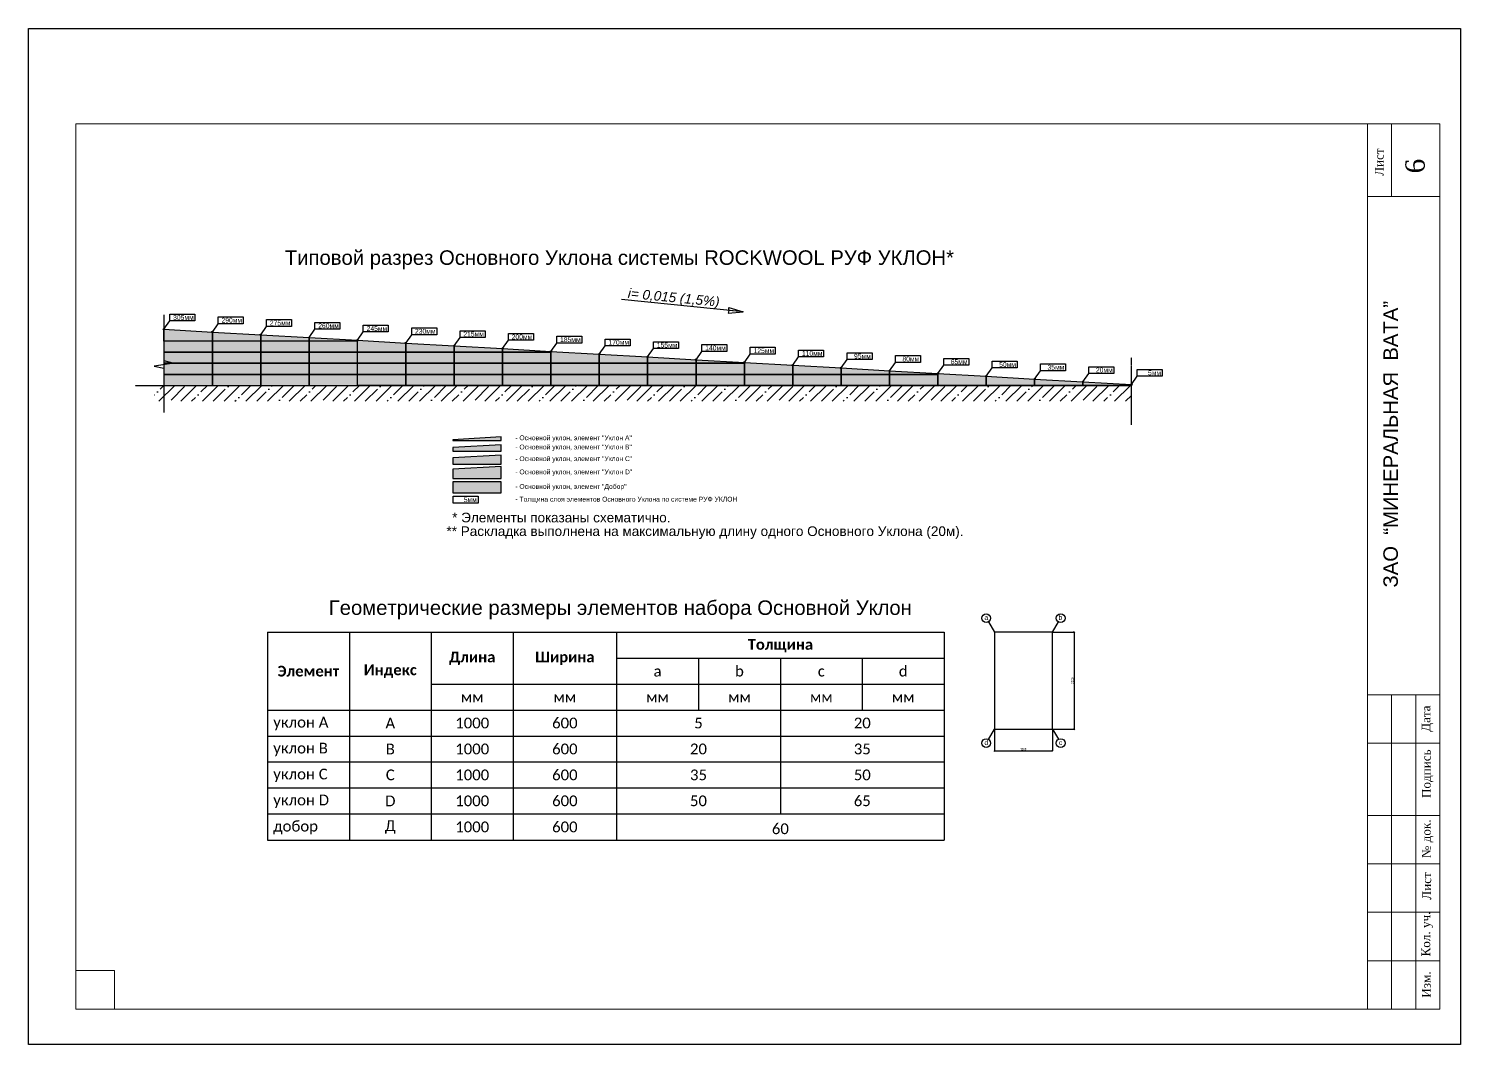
# Model space of a CAD drawing. Header units: inches. Extents: x 0 to 155541, y 1154 to 30754.
# Drawn here: x 125941 to 155541, y 9754 to 30754 of the extents above; entities that cross this region are included whole.
import ezdxf

# ---------------------------------------------------------------- set-up
doc = ezdxf.new("R2010")
doc.units = ezdxf.units.IN
doc.header["$MEASUREMENT"] = 0
doc.linetypes.add('ACAD_ISO04W100', pattern=[30, 24, -3, 0, -3])
doc.linetypes.add('PHANTOM2', pattern=[1.25, 0.625, -0.125, 0.125, -0.125, 0.125, -0.125])
doc.layers.add('Контруклоны', color=1, linetype='Continuous')
for name, color, linetype, lineweight in [('Основные линии', 7, 'Continuous', 30), ('Разуклонка', 1, 'Continuous', 25), ('Штампы', 7, 'Continuous', 15)]:
    doc.layers.add(name, color=color, linetype=linetype, lineweight=lineweight)
doc.styles.add('GOST 2.304', font='CS_Gost2304.shx')
doc.styles.add('надписи', font='TIMES.TTF')
doc.styles.add('Штамп', font='ARIAL.TTF', dxfattribs={"height": 2.5})
doc.dimstyles.new('ISO-25', dxfattribs={"dimtxt": 2.5, "dimasz": 2.5, "dimexe": 1.25, "dimexo": 0.625, "dimtad": 1, "dimtxsty": 'Standard', "dimcen": 2.5, "dimadec": 0, "dimazin": 0, "dimtfac": 1, "dimtmove": 0, "dimatfit": 3, "dimfxl": 1, "dimarcsym": 0})

# ---------------------------------------------------------------- blocks, each defined once
blk = doc.blocks.new('_Oblique')
at = {"color": 0, "linetype": 'ByBlock', "lineweight": -2}
blk.add_line((-0.5, -0.5), (0.5, 0.5), dxfattribs=at)
blk = doc.blocks.new('*D5')
at = {"color": 0, "lineweight": -2, "transparency": 16777216}
for p, q in [((145906, 16273), (145906, 15822)), ((147106, 16273), (147106, 15822)), ((145906, 15823), (147106, 15823))]:
    blk.add_line(p, q, dxfattribs=at)
at = {"layer": 'Defpoints', "color": 0, "transparency": 16777216}
for p in [(145906, 16274), (147106, 16274), (147106, 15823)]:
    blk.add_point(p, dxfattribs=at)
at = {"color": 0, "lineweight": -2, "transparency": 16777216, "xscale": 25, "yscale": 25, "zscale": 25, "rotation": 180}
blk.add_blockref('_Oblique', (145906, 15823), dxfattribs=at)
at = {"color": 0, "lineweight": -2, "transparency": 16777216, "xscale": 25, "yscale": 25, "zscale": 25}
blk.add_blockref('_Oblique', (147106, 15823), dxfattribs=at)
at = {"color": 0, "transparency": 16777216, "insert": (146506, 15858), "char_height": 50, "attachment_point": 5, "style": 'GOST 2.304'}
blk.add_mtext('1200', dxfattribs=at)
blk = doc.blocks.new('*D6')
at = {"color": 0, "lineweight": -2, "transparency": 16777216}
for p, q in [((147107, 18274), (147558, 18274)), ((147557, 18274), (147557, 16274)), ((147107, 16274), (147558, 16274))]:
    blk.add_line(p, q, dxfattribs=at)
at = {"layer": 'Defpoints', "color": 0, "transparency": 16777216}
for p in [(147106, 18274), (147106, 16274), (147557, 16274)]:
    blk.add_point(p, dxfattribs=at)
at = {"color": 0, "lineweight": -2, "transparency": 16777216, "xscale": 25, "yscale": 25, "zscale": 25}
for p, rotation in [((147557, 18274), 90), ((147557, 16274), 270)]:
    blk.add_blockref('_Oblique', p, dxfattribs=dict(at, rotation=rotation))
at = {"color": 0, "transparency": 16777216, "insert": (147522, 17274), "char_height": 50, "attachment_point": 5, "rotation": 90, "style": 'GOST 2.304'}
blk.add_mtext('2000', dxfattribs=at)

msp = doc.modelspace()

# ---------------------------------------------------------------- hatches: boundary and pattern name
at = {"ltscale": 2}
h = msp.add_hatch(dxfattribs=at)
h.set_pattern_fill('ANSI35', color=256, scale=50, style=0)
h.set_pattern_definition([(45, (-557768.5, -319860.02), (-224.5064, 224.5064), []), (45, (-557543.98, -319860.02), (-224.5064, 224.5064), [396.875, -79.375, 0, -79.375])])
h.paths.add_polyline_path([(148738.811, 23048.89), (148738.811, 23376.6), (128545.683, 23376.6), (128545.683, 23048.89)])
at = {"layer": 'Разуклонка'}
for color, points in [(92, [(129738.811, 24482.193), (129738.811, 24292.236), (128738.811, 24292.236), (128738.811, 24539.421)]), (202, [(129738.811, 24292.236), (128738.811, 24292.236), (128738.811, 24063.327), (129738.811, 24063.327)]), (160, [(130738.811, 24424.966), (130738.811, 24292.236), (129738.811, 24292.236), (129738.811, 24482.193)]), (202, [(130738.811, 24292.236), (129738.811, 24292.236), (129738.811, 24063.327), (130738.811, 24063.327)]), (2, [(131738.811, 24367.739), (131738.811, 24292.236), (130738.811, 24292.236), (130738.811, 24424.966)]), (202, [(131738.811, 24292.236), (130738.811, 24292.236), (130738.811, 24063.327), (131738.811, 24063.327)]), (1, [(132738.811, 24310.512), (132738.811, 24292.236), (131738.811, 24292.236), (131738.811, 24367.739)]), (202, [(132738.811, 24292.236), (131738.811, 24292.236), (131738.811, 24063.327), (132738.811, 24063.327)]), (92, [(133738.811, 24253.284), (133738.811, 24063.327), (132738.811, 24063.327), (132738.811, 24310.512)]), (202, [(129738.811, 24063.327), (128738.811, 24063.327), (128738.811, 23834.418), (129738.811, 23834.418)]), (202, [(130738.811, 24063.327), (129738.811, 24063.327), (129738.811, 23834.418), (130738.811, 23834.418)]), (202, [(131738.811, 24063.327), (130738.811, 24063.327), (130738.811, 23834.418), (131738.811, 23834.418)]), (202, [(132738.811, 24063.327), (131738.811, 24063.327), (131738.811, 23834.418), (132738.811, 23834.418)]), (202, [(132738.811, 24063.327), (133738.811, 24063.327), (133738.811, 23834.418), (132738.811, 23834.418)]), (160, [(134738.811, 24196.057), (134738.811, 24063.327), (133738.811, 24063.327), (133738.811, 24253.284)]), (202, [(133738.811, 24063.327), (134738.811, 24063.327), (134738.811, 23834.418), (133738.811, 23834.418)]), (2, [(135738.811, 24138.83), (135738.811, 24063.327), (134738.811, 24063.327), (134738.811, 24196.057)]), (202, [(134738.811, 24063.327), (135738.811, 24063.327), (135738.811, 23834.418), (134738.811, 23834.418)]), (1, [(136738.811, 24081.603), (136738.811, 24063.327), (135738.811, 24063.327), (135738.811, 24138.83)]), (202, [(135738.811, 24063.327), (136738.811, 24063.327), (136738.811, 23834.418), (135738.811, 23834.418)]), (92, [(137738.811, 24024.375), (137738.811, 23834.418), (136738.811, 23834.418), (136738.811, 24081.603)]), (160, [(138738.811, 23967.148), (138738.811, 23834.418), (137738.811, 23834.418), (137738.811, 24024.375)]), (202, [(129738.811, 23834.418), (128738.811, 23834.418), (128738.811, 23605.509), (129738.811, 23605.509)]), (202, [(130738.811, 23834.418), (129738.811, 23834.418), (129738.811, 23605.509), (130738.811, 23605.509)]), (202, [(131738.811, 23834.418), (130738.811, 23834.418), (130738.811, 23605.509), (131738.811, 23605.509)]), (202, [(132738.811, 23834.418), (131738.811, 23834.418), (131738.811, 23605.509), (132738.811, 23605.509)]), (202, [(132738.811, 23834.418), (133738.811, 23834.418), (133738.811, 23605.509), (132738.811, 23605.509)]), (202, [(133738.811, 23834.418), (134738.811, 23834.418), (134738.811, 23605.509), (133738.811, 23605.509)]), (202, [(134738.811, 23834.418), (135738.811, 23834.418), (135738.811, 23605.509), (134738.811, 23605.509)]), (202, [(135738.811, 23834.418), (136738.811, 23834.418), (136738.811, 23605.509), (135738.811, 23605.509)]), (202, [(136738.811, 23834.418), (137738.811, 23834.418), (137738.811, 23605.509), (136738.811, 23605.509)]), (202, [(137738.811, 23834.418), (138738.811, 23834.418), (138738.811, 23605.509), (137738.811, 23605.509)]), (2, [(139738.811, 23909.921), (139738.811, 23834.418), (138738.811, 23834.418), (138738.811, 23967.148)]), (202, [(138738.811, 23834.418), (139738.811, 23834.418), (139738.811, 23605.509), (138738.811, 23605.509)]), (1, [(140738.811, 23852.694), (140738.811, 23834.418), (139738.811, 23834.418), (139738.811, 23909.921)]), (202, [(139738.811, 23834.418), (140738.811, 23834.418), (140738.811, 23605.509), (139738.811, 23605.509)]), (92, [(141738.811, 23795.466), (141738.811, 23605.509), (140738.811, 23605.509), (140738.811, 23852.694)]), (160, [(142738.811, 23738.239), (142738.811, 23605.509), (141738.811, 23605.509), (141738.811, 23795.466)]), (2, [(143738.811, 23681.012), (143738.811, 23605.509), (142738.811, 23605.509), (142738.811, 23738.239)]), (1, [(144738.811, 23623.785), (144738.811, 23605.509), (143738.811, 23605.509), (143738.811, 23681.012)]), (202, [(129738.811, 23605.509), (128738.811, 23605.509), (128738.811, 23376.6), (129738.811, 23376.6)]), (202, [(130738.811, 23605.509), (129738.811, 23605.509), (129738.811, 23376.6), (130738.811, 23376.6)]), (202, [(131738.811, 23605.509), (130738.811, 23605.509), (130738.811, 23376.6), (131738.811, 23376.6)]), (202, [(132738.811, 23605.509), (131738.811, 23605.509), (131738.811, 23376.6), (132738.811, 23376.6)]), (202, [(132738.811, 23605.509), (133738.811, 23605.509), (133738.811, 23376.6), (132738.811, 23376.6)]), (202, [(133738.811, 23605.509), (134738.811, 23605.509), (134738.811, 23376.6), (133738.811, 23376.6)]), (202, [(134738.811, 23605.509), (135738.811, 23605.509), (135738.811, 23376.6), (134738.811, 23376.6)]), (202, [(135738.811, 23605.509), (136738.811, 23605.509), (136738.811, 23376.6), (135738.811, 23376.6)]), (202, [(136738.811, 23605.509), (137738.811, 23605.509), (137738.811, 23376.6), (136738.811, 23376.6)]), (202, [(137738.811, 23605.509), (138738.811, 23605.509), (138738.811, 23376.6), (137738.811, 23376.6)]), (202, [(138738.811, 23605.509), (139738.811, 23605.509), (139738.811, 23376.6), (138738.811, 23376.6)]), (202, [(139738.811, 23605.509), (140738.811, 23605.509), (140738.811, 23376.6), (139738.811, 23376.6)]), (202, [(140738.811, 23605.509), (141738.811, 23605.509), (141738.811, 23376.6), (140738.811, 23376.6)]), (202, [(141738.811, 23605.509), (142738.811, 23605.509), (142738.811, 23376.6), (141738.811, 23376.6)]), (202, [(142738.811, 23605.509), (143738.811, 23605.509), (143738.811, 23376.6), (142738.811, 23376.6)]), (202, [(143738.811, 23605.509), (144738.811, 23605.509), (144738.811, 23376.6), (143738.811, 23376.6)]), (92, [(145738.811, 23566.557), (145738.811, 23376.6), (144738.811, 23376.6), (144738.811, 23623.785)]), (160, [(146738.811, 23509.33), (146738.811, 23376.6), (145738.811, 23376.6), (145738.811, 23566.557)]), (2, [(147738.811, 23452.103), (147738.811, 23376.6), (146738.811, 23376.6), (146738.811, 23509.33)]), (1, [(148738.811, 23394.876), (148738.811, 23376.6), (147738.811, 23376.6), (147738.811, 23452.103)]), (1, [(134710.055, 22254.866), (134710.055, 22236.59), (135710.055, 22236.59), (135710.055, 22312.093)]), (2, [(134710.055, 22092.683), (134710.055, 22017.18), (135710.055, 22017.18), (135710.055, 22149.911)]), (160, [(134710.055, 21880.318), (134710.055, 21747.587), (135710.055, 21747.587), (135710.055, 21937.545)]), (92, [(134710.055, 21646.769), (134710.055, 21456.811), (135710.055, 21456.811), (135710.055, 21703.996)]), (202, [(135710.055, 21387.101), (134710.055, 21387.101), (134710.055, 21158.192), (135710.055, 21158.192)])]:
    msp.add_hatch(color=color, dxfattribs=at).paths.add_polyline_path(points)

# ---------------------------------------------------------------- linework, layer by layer
at = {"color": 0}
for p, q in [((125940.774, 9754.239), (125940.774, 30754.239)), ((125940.774, 30754.239), (155540.774, 30754.239)), ((155540.774, 30754.239), (155540.774, 9754.239)), ((155540.774, 30754.239), (155540.774, 9754.239)), ((155540.774, 9754.239), (125940.774, 9754.239))]:
    msp.add_line(p, q, dxfattribs=at)
for p, q in [((130878.082, 18274.099), (144869.193, 18274.099)), ((130878.082, 18274.099), (130878.082, 13978.144)), ((132571.415, 18274.099), (132571.415, 13978.144)), ((134264.748, 18274.099), (134264.748, 13978.144)), ((135958.082, 18274.099), (135958.082, 13978.144)), ((138095.859, 18274.099), (138095.859, 13978.144)), ((144869.193, 18274.099), (144869.193, 13978.144)), ((138095.859, 17737.802), (144869.193, 17737.802)), ((139789.193, 17737.802), (139789.193, 16665.21)), ((141482.526, 17737.802), (141482.526, 14520.024)), ((143175.859, 17737.802), (143175.859, 16665.21)), ((134264.748, 17201.506), (144869.193, 17201.506)), ((130878.082, 16665.21), (144869.193, 16665.21)), ((130878.082, 16128.913), (144869.193, 16128.913)), ((130878.082, 15592.617), (144869.193, 15592.617)), ((130878.082, 15056.321), (144869.193, 15056.321)), ((130878.082, 14520.024), (144869.193, 14520.024)), ((130878.082, 13978.144), (144869.193, 13978.144))]:
    msp.add_line(p, q)
for points in [[(145788.235, 18491.094), (145906.314, 18274.099)], [(147107.564, 18274.099), (147231.148, 18486.758)], [(145788.235, 16057.103), (145906.314, 16274.099)], [(147107.564, 16274.099), (147231.148, 16061.439)]]:
    msp.add_lwpolyline(points)
for centre in [(145735.92, 18565.158), (147276.709, 18565.158), (145735.92, 15983.039), (147276.709, 15983.039)]:
    msp.add_circle(centre, 90.676)
at = {"layer": 'Контруклоны', "color": 4, "ltscale": 4687500.0}
msp.add_lwpolyline([(147106.314, 16274.099), (147106.314, 18274.099), (145906.314, 18274.099), (145906.314, 16274.099), (147106.314, 16274.099)], dxfattribs=at)
at = {"layer": 'Разуклонка', "color": 0}
for points in [[(140716.462, 24898.585), (138197.182, 25152.176)], [(140716.462, 24898.585), (140414.776, 24928.953), (140405.91, 24873.122), (140716.462, 24898.585)], [(140716.462, 24898.585), (140414.776, 24928.953), (140417.215, 24985.431), (140716.462, 24898.585)], [(128738.811, 24838.253), (128738.811, 23895.513), (128939.543, 23834.418), (128534.592, 23775.378), (128738.811, 23732.463), (128738.811, 22817.981)], [(128738.811, 24539.421), (128860.253, 24711.715)], [(129738.811, 24482.193), (129860.253, 24654.488)], [(130738.811, 24424.966), (130860.253, 24597.261)], [(131738.811, 24367.739), (131860.253, 24540.034)], [(132738.811, 24310.512), (132860.253, 24482.806)], [(133738.811, 24253.284), (133860.253, 24425.579)], [(134738.811, 24196.057), (134860.253, 24368.352)], [(135738.811, 24138.83), (135860.253, 24311.125)], [(136738.811, 24081.603), (136860.253, 24253.897)], [(136738.811, 24081.603), (136738.811, 24063.327)], [(137738.811, 24024.375), (137860.253, 24196.67)], [(138738.811, 23967.148), (138860.253, 24139.443)], [(139738.811, 23909.921), (139860.253, 24082.216)], [(140738.811, 23852.694), (140860.253, 24024.988)], [(140738.811, 23852.694), (140738.811, 23834.418)], [(141738.811, 23795.466), (141860.253, 23967.761)], [(142738.811, 23738.239), (142860.253, 23910.534)], [(143738.811, 23681.012), (143860.253, 23853.307)], [(144738.811, 23623.785), (144860.253, 23796.079)], [(145738.811, 23566.557), (145860.253, 23738.852)], [(146738.811, 23509.33), (146860.253, 23681.625)], [(144738.811, 23623.785), (144738.811, 23605.509)], [(147738.811, 23452.103), (147860.253, 23624.397)], [(148738.811, 23394.876), (148860.253, 23567.17)], [(148738.811, 23394.876), (148738.811, 23376.6)]]:
    msp.add_lwpolyline(points, dxfattribs=at)
for points in [[(128860.253, 24852.455), (129376.801, 24852.455), (129376.801, 24711.715), (128860.253, 24711.715)], [(129860.253, 24795.228), (130376.801, 24795.228), (130376.801, 24654.488), (129860.253, 24654.488)], [(130860.253, 24738), (131376.801, 24738), (131376.801, 24597.261), (130860.253, 24597.261)], [(131860.253, 24680.773), (132376.801, 24680.773), (132376.801, 24540.034), (131860.253, 24540.034)], [(132860.253, 24623.546), (133376.801, 24623.546), (133376.801, 24482.806), (132860.253, 24482.806)], [(129738.811, 24482.193), (129738.811, 24292.236), (128738.811, 24292.236), (128738.811, 24539.421)], [(129738.811, 24292.236), (128738.811, 24292.236), (128738.811, 24063.327), (129738.811, 24063.327)], [(130738.811, 24424.966), (130738.811, 24292.236), (129738.811, 24292.236), (129738.811, 24482.193)], [(130738.811, 24292.236), (129738.811, 24292.236), (129738.811, 24063.327), (130738.811, 24063.327)], [(131738.811, 24367.739), (131738.811, 24292.236), (130738.811, 24292.236), (130738.811, 24424.966)], [(131738.811, 24292.236), (130738.811, 24292.236), (130738.811, 24063.327), (131738.811, 24063.327)], [(132738.811, 24310.512), (132738.811, 24292.236), (131738.811, 24292.236), (131738.811, 24367.739)], [(132738.811, 24292.236), (131738.811, 24292.236), (131738.811, 24063.327), (132738.811, 24063.327)], [(133738.811, 24253.284), (133738.811, 24063.327), (132738.811, 24063.327), (132738.811, 24310.512)], [(133860.253, 24566.319), (134376.801, 24566.319), (134376.801, 24425.579), (133860.253, 24425.579)], [(134860.253, 24509.091), (135376.801, 24509.091), (135376.801, 24368.352), (134860.253, 24368.352)], [(135860.253, 24451.864), (136376.801, 24451.864), (136376.801, 24311.125), (135860.253, 24311.125)], [(136860.253, 24394.637), (137376.801, 24394.637), (137376.801, 24253.897), (136860.253, 24253.897)], [(137860.253, 24337.41), (138376.801, 24337.41), (138376.801, 24196.67), (137860.253, 24196.67)], [(138860.253, 24280.182), (139376.801, 24280.182), (139376.801, 24139.443), (138860.253, 24139.443)], [(129738.811, 24063.327), (128738.811, 24063.327), (128738.811, 23834.418), (129738.811, 23834.418)], [(130738.811, 24063.327), (129738.811, 24063.327), (129738.811, 23834.418), (130738.811, 23834.418)], [(131738.811, 24063.327), (130738.811, 24063.327), (130738.811, 23834.418), (131738.811, 23834.418)], [(132738.811, 24063.327), (131738.811, 24063.327), (131738.811, 23834.418), (132738.811, 23834.418)], [(132738.811, 24063.327), (133738.811, 24063.327), (133738.811, 23834.418), (132738.811, 23834.418)], [(134738.811, 24196.057), (134738.811, 24063.327), (133738.811, 24063.327), (133738.811, 24253.284)], [(133738.811, 24063.327), (134738.811, 24063.327), (134738.811, 23834.418), (133738.811, 23834.418)], [(135738.811, 24138.83), (135738.811, 24063.327), (134738.811, 24063.327), (134738.811, 24196.057)], [(134738.811, 24063.327), (135738.811, 24063.327), (135738.811, 23834.418), (134738.811, 23834.418)], [(136738.811, 24081.603), (136738.811, 24063.327), (135738.811, 24063.327), (135738.811, 24138.83)], [(135738.811, 24063.327), (136738.811, 24063.327), (136738.811, 23834.418), (135738.811, 23834.418)], [(137738.811, 24024.375), (137738.811, 23834.418), (136738.811, 23834.418), (136738.811, 24081.603)], [(138738.811, 23967.148), (138738.811, 23834.418), (137738.811, 23834.418), (137738.811, 24024.375)], [(139860.253, 24222.955), (140376.801, 24222.955), (140376.801, 24082.216), (139860.253, 24082.216)], [(140860.253, 24165.728), (141376.801, 24165.728), (141376.801, 24024.988), (140860.253, 24024.988)], [(141860.253, 24108.5), (142376.801, 24108.5), (142376.801, 23967.761), (141860.253, 23967.761)], [(142860.253, 24051.273), (143376.801, 24051.273), (143376.801, 23910.534), (142860.253, 23910.534)], [(143860.253, 23994.046), (144376.801, 23994.046), (144376.801, 23853.307), (143860.253, 23853.307)], [(129738.811, 23834.418), (128738.811, 23834.418), (128738.811, 23605.509), (129738.811, 23605.509)], [(130738.811, 23834.418), (129738.811, 23834.418), (129738.811, 23605.509), (130738.811, 23605.509)], [(131738.811, 23834.418), (130738.811, 23834.418), (130738.811, 23605.509), (131738.811, 23605.509)], [(132738.811, 23834.418), (131738.811, 23834.418), (131738.811, 23605.509), (132738.811, 23605.509)], [(132738.811, 23834.418), (133738.811, 23834.418), (133738.811, 23605.509), (132738.811, 23605.509)], [(133738.811, 23834.418), (134738.811, 23834.418), (134738.811, 23605.509), (133738.811, 23605.509)], [(134738.811, 23834.418), (135738.811, 23834.418), (135738.811, 23605.509), (134738.811, 23605.509)], [(135738.811, 23834.418), (136738.811, 23834.418), (136738.811, 23605.509), (135738.811, 23605.509)], [(136738.811, 23834.418), (137738.811, 23834.418), (137738.811, 23605.509), (136738.811, 23605.509)], [(137738.811, 23834.418), (138738.811, 23834.418), (138738.811, 23605.509), (137738.811, 23605.509)], [(139738.811, 23909.921), (139738.811, 23834.418), (138738.811, 23834.418), (138738.811, 23967.148)], [(138738.811, 23834.418), (139738.811, 23834.418), (139738.811, 23605.509), (138738.811, 23605.509)], [(140738.811, 23852.694), (140738.811, 23834.418), (139738.811, 23834.418), (139738.811, 23909.921)], [(139738.811, 23834.418), (140738.811, 23834.418), (140738.811, 23605.509), (139738.811, 23605.509)], [(141738.811, 23795.466), (141738.811, 23605.509), (140738.811, 23605.509), (140738.811, 23852.694)], [(142738.811, 23738.239), (142738.811, 23605.509), (141738.811, 23605.509), (141738.811, 23795.466)], [(143738.811, 23681.012), (143738.811, 23605.509), (142738.811, 23605.509), (142738.811, 23738.239)], [(144738.811, 23623.785), (144738.811, 23605.509), (143738.811, 23605.509), (143738.811, 23681.012)], [(144860.253, 23936.819), (145376.801, 23936.819), (145376.801, 23796.079), (144860.253, 23796.079)], [(145860.253, 23879.591), (146376.801, 23879.591), (146376.801, 23738.852), (145860.253, 23738.852)], [(146860.253, 23822.364), (147376.801, 23822.364), (147376.801, 23681.625), (146860.253, 23681.625)], [(147860.253, 23765.137), (148376.801, 23765.137), (148376.801, 23624.397), (147860.253, 23624.397)], [(148860.253, 23707.91), (149376.801, 23707.91), (149376.801, 23567.17), (148860.253, 23567.17)], [(129738.811, 23605.509), (128738.811, 23605.509), (128738.811, 23376.6), (129738.811, 23376.6)], [(130738.811, 23605.509), (129738.811, 23605.509), (129738.811, 23376.6), (130738.811, 23376.6)], [(131738.811, 23605.509), (130738.811, 23605.509), (130738.811, 23376.6), (131738.811, 23376.6)], [(132738.811, 23605.509), (131738.811, 23605.509), (131738.811, 23376.6), (132738.811, 23376.6)], [(132738.811, 23605.509), (133738.811, 23605.509), (133738.811, 23376.6), (132738.811, 23376.6)], [(133738.811, 23605.509), (134738.811, 23605.509), (134738.811, 23376.6), (133738.811, 23376.6)], [(134738.811, 23605.509), (135738.811, 23605.509), (135738.811, 23376.6), (134738.811, 23376.6)], [(135738.811, 23605.509), (136738.811, 23605.509), (136738.811, 23376.6), (135738.811, 23376.6)], [(136738.811, 23605.509), (137738.811, 23605.509), (137738.811, 23376.6), (136738.811, 23376.6)], [(137738.811, 23605.509), (138738.811, 23605.509), (138738.811, 23376.6), (137738.811, 23376.6)], [(138738.811, 23605.509), (139738.811, 23605.509), (139738.811, 23376.6), (138738.811, 23376.6)], [(139738.811, 23605.509), (140738.811, 23605.509), (140738.811, 23376.6), (139738.811, 23376.6)], [(140738.811, 23605.509), (141738.811, 23605.509), (141738.811, 23376.6), (140738.811, 23376.6)], [(141738.811, 23605.509), (142738.811, 23605.509), (142738.811, 23376.6), (141738.811, 23376.6)], [(142738.811, 23605.509), (143738.811, 23605.509), (143738.811, 23376.6), (142738.811, 23376.6)], [(143738.811, 23605.509), (144738.811, 23605.509), (144738.811, 23376.6), (143738.811, 23376.6)], [(145738.811, 23566.557), (145738.811, 23376.6), (144738.811, 23376.6), (144738.811, 23623.785)], [(146738.811, 23509.33), (146738.811, 23376.6), (145738.811, 23376.6), (145738.811, 23566.557)], [(147738.811, 23452.103), (147738.811, 23376.6), (146738.811, 23376.6), (146738.811, 23509.33)], [(148738.811, 23394.876), (148738.811, 23376.6), (147738.811, 23376.6), (147738.811, 23452.103)], [(134710.055, 22254.866), (134710.055, 22236.59), (135710.055, 22236.59), (135710.055, 22312.093)], [(134710.055, 22092.683), (134710.055, 22017.18), (135710.055, 22017.18), (135710.055, 22149.911)], [(134710.055, 21880.318), (134710.055, 21747.587), (135710.055, 21747.587), (135710.055, 21937.545)], [(134710.055, 21646.769), (134710.055, 21456.811), (135710.055, 21456.811), (135710.055, 21703.996)], [(135710.055, 21387.101), (134710.055, 21387.101), (134710.055, 21158.192), (135710.055, 21158.192)], [(134714.651, 21085.561), (135231.199, 21085.561), (135231.199, 20944.822), (134714.651, 20944.822)]]:
    msp.add_lwpolyline(points, close=True, dxfattribs=at)
at = {"layer": 'Разуклонка', "color": 5, "linetype": 'ACAD_ISO04W100', "lineweight": 30, "ltscale": 0.1}
msp.add_lwpolyline([(148738.811, 22563.064), (148738.811, 23957.876)], dxfattribs=at)
at = {"layer": 'Разуклонка', "color": 0, "linetype": 'ACAD_ISO04W100', "ltscale": 0.1}
msp.add_lwpolyline([(128144.207, 23376.6), (148738.811, 23376.6)], dxfattribs=at)
at = {"layer": 'Разуклонка', "color": 0}
for centre in [(128738.811, 24539.421), (129738.811, 24482.193), (130738.811, 24424.966), (132738.811, 24310.512), (133738.811, 24253.284), (134738.811, 24196.057), (135738.811, 24138.83), (136738.811, 24081.603), (137738.811, 24024.375), (138738.811, 23967.148), (139738.811, 23909.921), (140738.811, 23852.694), (141738.811, 23795.466), (142738.811, 23738.239), (143738.811, 23681.012), (144738.811, 23623.785), (145738.811, 23566.557), (146738.811, 23509.33), (147738.811, 23452.103), (148738.811, 23394.876)]:
    msp.add_circle(centre, 14.238, dxfattribs=at)
at = {"layer": 'Штампы', "color": 0}
for p, q in [((126917.405, 10484.013), (126917.405, 28784.013)), ((126917.405, 28784.013), (155117.405, 28784.013)), ((153617.405, 28784.013), (153617.405, 10484.013)), ((154117.405, 28784.013), (154117.405, 27284.013)), ((155117.405, 28784.013), (155117.405, 10484.013)), ((153617.405, 27284.013), (155117.405, 27284.013)), ((153617.405, 16984.013), (155117.405, 16984.013)), ((154117.405, 16984.013), (154117.405, 10484.013)), ((154617.405, 16984.013), (154617.405, 10484.013)), ((153617.405, 15984.013), (155117.405, 15984.013)), ((153617.405, 14484.013), (155117.405, 14484.013)), ((153617.405, 13484.013), (155117.405, 13484.013)), ((153617.405, 12484.013), (155117.405, 12484.013)), ((127717.405, 11284.013), (126917.405, 11284.013)), ((127717.405, 10484.013), (127717.405, 11284.013)), ((153617.405, 11484.013), (155117.405, 11484.013)), ((155117.405, 10484.013), (126917.405, 10484.013))]:
    msp.add_line(p, q, dxfattribs=at)

# ---------------------------------------------------------------- texts
at = {"color": 0, "ltscale": 2, "style": 'Штамп'}
for s, insert, char_height, width, attachment_point in [('\\pi638.58;Типовой разрез Основного Уклона системы ROCKWOOL РУФ УКЛОН*', (130598.154, 26170.641), 300, 15089.85358, 1), ('305мм', (129353.173, 24782.085), 100, 492.92042, 6), ('290мм', (130353.173, 24724.858), 100, 492.92042, 6), ('275мм', (131353.173, 24667.631), 100, 492.92042, 6), ('260мм', (132353.173, 24610.403), 100, 492.92042, 6), ('245мм', (133353.173, 24553.176), 100, 492.92042, 6), ('230мм', (134353.173, 24495.949), 100, 492.92042, 6), ('215мм', (135353.173, 24438.722), 100, 492.92042, 6), ('200мм', (136353.173, 24381.494), 100, 492.92042, 6), ('185мм', (137353.173, 24324.267), 100, 492.92042, 6), ('170мм', (138353.173, 24267.04), 100, 492.92042, 6), ('155мм', (139353.173, 24209.813), 100, 492.92042, 6), ('140мм', (140353.173, 24152.585), 100, 492.92042, 6), ('125мм', (141353.173, 24095.358), 100, 492.92042, 6), ('110мм', (142353.173, 24038.131), 100, 492.92042, 6), ('95мм', (143353.173, 23980.903), 100, 492.92042, 6), ('80мм', (144353.173, 23923.676), 100, 492.92042, 6), ('65мм', (145353.173, 23866.449), 100, 492.92042, 6), ('50мм', (146353.173, 23809.222), 100, 492.92042, 6), ('35мм', (147353.173, 23751.994), 100, 492.92042, 6), ('20мм', (148353.173, 23694.767), 100, 492.92042, 6), ('5мм', (149353.173, 23637.54), 100, 492.92042, 6), ('- Основной уклон, элемент "Уклон А"', (136002.009, 22344.653), 100, 6877.57445, 1), ('- Основной уклон, элемент "Уклон B" ', (136002.009, 22154.55), 100, 6877.57445, 1), ('- Основной уклон, элемент "Уклон C"', (136002.009, 21912.96), 100, 6877.57445, 1), ('- Основной уклон, элемент "Уклон D" ', (136002.009, 21639.687), 100, 6877.57445, 1), ('- Основной уклон, элемент "Добор" ', (136002.009, 21338.69), 100, 6877.57445, 1), ('5мм', (135207.571, 21015.191), 100, 492.92042, 6), ('- Толщина слоя элементов Основного Уклона по системе РУФ УКЛОН', (136002.009, 21075.365), 100, 6564.74295, 1), ('* Элементы показаны схематично.', (134697.862, 20746.377), 200, 12528.42667, 1), ('** Раскладка выполнена на максимальную длину одного Основного Уклона (20м).', (134579.165, 20463.98), 200, 12528.42667, 1), ('\\pi1547;Геометрические размеры элементов набора Основной Уклон', (130598.154, 18933.287), 300, 15089.85358, 1)]:
    msp.add_mtext(s, dxfattribs=dict(at, insert=insert, char_height=char_height, width=width, attachment_point=attachment_point))
at = {"color": 0, "ltscale": 2, "insert": (140235.125, 25204.162), "char_height": 200, "width": 12528.42667, "attachment_point": 3, "rotation": 354.422075, "style": 'Штамп'}
msp.add_mtext('{\\fArial|b0|i1|c204|p34;i= 0,015 (1,5%)}', dxfattribs=at)
at = {"linetype": 'PHANTOM2', "lineweight": 30, "char_height": 100, "style": 'Штамп'}
for s, insert, attachment_point in [('a', (145700.944, 18631.29), 1), ('b', (147311.685, 18631.29), 3), ('d', (145700.944, 15943.36), 7), ('с', (147311.685, 15943.36), 9)]:
    msp.add_mtext_dynamic_manual_height_columns(s, width=152.57197, gutter_width=750, heights=[0], dxfattribs=dict(at, insert=insert, attachment_point=attachment_point))
at = {"char_height": 222.22222}
for s, insert, width, attachment_point in [('{\\fCalibri|b1|i0|c0;Толщина ', (141482.526, 17857.802), 6533.33333, 8), ('{\\fCalibri|b1|i0|c0;Длина', (135111.415, 17737.802), 1453.33333, 5), ('{\\fCalibri|b1|i0|c0;Ширина', (137026.97, 17737.802), 1897.77778, 5), ('{\\fCalibri|b1|i0|c0;Элемент', (131724.748, 17469.654), 1453.33333, 5), ('{\\fCalibri|b1|i0|c0;Индекс', (133418.082, 17469.654), 1453.33333, 5), ('{\\fCalibri|b0|i0|c0;a', (138942.526, 17469.654), 1453.33333, 5), ('{\\fCalibri|b0|i0|c0;b', (140635.859, 17469.654), 1453.33333, 5), ('{\\fCalibri|b0|i0|c0;c', (142329.193, 17469.654), 1453.33333, 5), ('{\\fCalibri|b0|i0|c0;d', (144022.526, 17469.654), 1453.33333, 5), ('{\\fCalibri|b0|i0|c0;мм', (135111.415, 16933.358), 1453.33333, 5), ('{\\fCalibri|b0|i0|c0;мм', (137026.97, 16933.358), 1897.77778, 5), ('{\\fCalibri|b0|i0|c0;мм', (138942.526, 16933.358), 1453.33333, 5), ('{\\fCalibri|b0|i0|c0;мм', (140635.859, 16933.358), 1453.33333, 5), ('{\\fCalibri|b0|i0|c0;мм', (142329.193, 16933.358), 1453.33333, 5), ('{\\fCalibri|b0|i0|c0;мм', (144022.526, 16933.358), 1453.33333, 5), ('{\\fCalibri|b0|i0|c0;уклон A', (130998.082, 16248.913), 1453.33333, 7), ('{\\fCalibri|b0|i0|c0;А', (133418.082, 16397.061), 1453.33333, 5), ('{\\fCalibri|b0|i0|c0;1000', (135111.415, 16397.061), 1453.33333, 5), ('{\\fCalibri|b0|i0|c0;600', (137026.97, 16397.061), 1897.77778, 5), ('{\\fCalibri|b0|i0|c0;5', (139789.193, 16397.061), 3146.66667, 5), ('{\\fCalibri|b0|i0|c0;20', (143175.859, 16397.061), 3146.66667, 5), ('{\\fCalibri|b0|i0|c0;уклон B', (130998.082, 15712.617), 1453.33333, 7), ('{\\fCalibri|b0|i0|c0;600', (137026.97, 15860.765), 1897.77778, 5), ('{\\fCalibri|b0|i0|c0;B', (133418.082, 15860.765), 1453.33333, 5), ('{\\fCalibri|b0|i0|c0;1000', (135111.415, 15860.765), 1453.33333, 5), ('{\\fCalibri|b0|i0|c0;20', (139789.193, 15860.765), 3146.66667, 5), ('{\\fCalibri|b0|i0|c0;35', (143175.859, 15860.765), 3146.66667, 5), ('{\\fCalibri|b0|i0|c0;уклон C', (130998.082, 15176.321), 1453.33333, 7), ('{\\fCalibri|b0|i0|c0;C', (133418.082, 15324.469), 1453.33333, 5), ('{\\fCalibri|b0|i0|c0;1000', (135111.415, 15324.469), 1453.33333, 5), ('{\\fCalibri|b0|i0|c0;600', (137026.97, 15324.469), 1897.77778, 5), ('{\\fCalibri|b0|i0|c0;35', (139789.193, 15324.469), 3146.66667, 5), ('{\\fCalibri|b0|i0|c0;50', (143175.859, 15324.469), 3146.66667, 5), ('{\\fCalibri|b0|i0|c0;уклон D', (130998.082, 14640.024), 1453.33333, 7), ('{\\fCalibri|b0|i0|c0;D', (133418.082, 14788.173), 1453.33333, 5), ('{\\fCalibri|b0|i0|c0;1000', (135111.415, 14788.173), 1453.33333, 5), ('{\\fCalibri|b0|i0|c0;600', (137026.97, 14788.173), 1897.77778, 5), ('{\\fCalibri|b0|i0|c0;50', (139789.193, 14788.173), 3146.66667, 5), ('{\\fCalibri|b0|i0|c0;65', (143175.859, 14788.173), 3146.66667, 5), ('{\\fCalibri|b0|i0|c0;добор', (130998.082, 14098.144), 1453.33333, 7), ('{\\fCalibri|b0|i0|c0;Д', (133418.082, 14249.084), 1453.33333, 5), ('{\\fCalibri|b0|i0|c0;1000', (135111.415, 14249.084), 1453.33333, 5), ('{\\fCalibri|b0|i0|c0;600', (137026.97, 14249.084), 1897.77778, 5), ('{\\fCalibri|b0|i0|c0;60', (141482.526, 14098.144), 6533.33333, 8)]:
    msp.add_mtext(s, dxfattribs=dict(at, insert=insert, width=width, attachment_point=attachment_point))
at = {"layer": 'Основные линии', "color": 0, "style": 'Штамп'}
msp.add_text('ЗАО  “МИНЕРАЛЬНАЯ  ВАТА”', height=300, rotation=90, dxfattribs=at).set_placement((154248.466, 19199.606))
at = {"layer": 'Штампы', "color": 0, "style": 'надписи'}
for s, height, p in [('Лист', 180, (153953.62, 27709.615)), ('6', 400, (154803.484, 27761.712)), ('Дата', 180, (154920.701, 16214.451)), ('Подпись', 180, (154926.369, 14846.544)), (' № док.', 180, (154926.718, 13535.362)), ('Лист', 180, (154936.737, 12744.248)), ('Кол. уч.', 180, (154916.62, 11570.641)), ('Изм.', 180, (154925.682, 10719.551))]:
    msp.add_text(s, height=height, rotation=90, dxfattribs=at).set_placement(p)

# ---------------------------------------------------------------- dimensions: what is measured, and where the dimension line sits
dim = msp.add_linear_dim(base=(147556.586, 16274.099), p1=(147106.314, 18274.099), p2=(147106.314, 16274.099), angle=90, dimstyle='ISO-25', override={"dimtxt": 50, "dimasz": 25, "dimgap": 10, "dimtxsty": 'GOST 2.304', "dimblk1": 'Oblique', "dimblk2": 'Oblique', "dimsah": 1})
dim.commit()
dim.dimension.update_dxf_attribs({"geometry": '*D6', "text_midpoint": (147521.586, 17274.099)})
dim = msp.add_linear_dim(base=(147106.314, 15823.109), p1=(145906.314, 16274.099), p2=(147106.314, 16274.099), dimstyle='ISO-25', override={"dimtxt": 50, "dimasz": 25, "dimgap": 10, "dimtxsty": 'GOST 2.304', "dimblk1": 'Oblique', "dimblk2": 'Oblique', "dimsah": 1})
dim.commit()
dim.dimension.update_dxf_attribs({"geometry": '*D5', "text_midpoint": (146506.314, 15858.109)})

doc.saveas('drawing.dxf')
